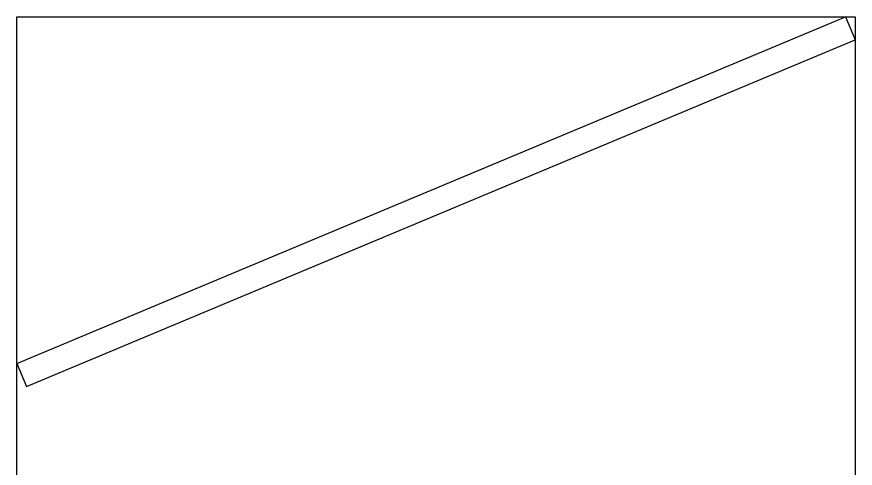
# Model space of a CAD drawing. Header units: centimetres. Extents: x 760 to 9691, y -810 to 2997.
# Drawn here: x 7691 to 9691, y 1646 to 2724 of the extents above; entities that cross this region are included whole.
import ezdxf

# ---------------------------------------------------------------- set-up
doc = ezdxf.new("R2010")
doc.units = ezdxf.units.CM
doc.layers.add('MURO', color=1, linetype='Continuous')

msp = doc.modelspace()

# ---------------------------------------------------------------- linework, layer by layer
for p, q in [((7691, 2723.7), (9691, 2723.7)), ((7691, 723.7), (7691, 2723.7)), ((9691, 2723.7), (9691, 723.7))]:
    msp.add_line(p, q)
at = {"layer": 'MURO'}
for p, q in [((7691, 1896), (9667.9, 2723.7)), ((7714.2, 1840.6), (9691, 2668.4)), ((7691, 1896), (7714.2, 1840.6))]:
    msp.add_line(p, q, dxfattribs=at)
at = {"layer": 'MURO', "color": 1}
msp.add_line((9667.9, 2723.7), (9691, 2668.4), dxfattribs=at)

doc.saveas('drawing.dxf')
